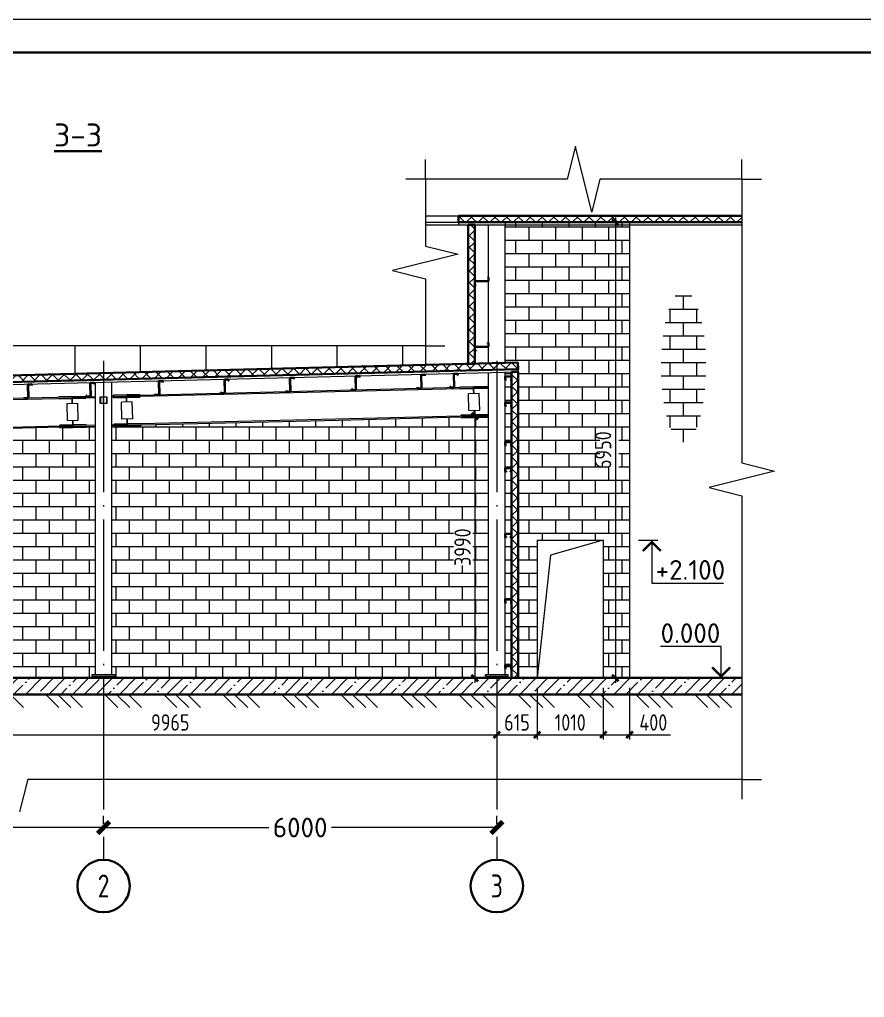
# Model space of a CAD drawing. Extents: x -965262 to 1142518, y -357520 to 71675.
# Drawn here: x 841165 to 854056, y -195600 to -180688 of the extents above; entities that cross this region are included whole.
import ezdxf

# ---------------------------------------------------------------- set-up
doc = ezdxf.new("R2010")
doc.units = 0
doc.header["$LTSCALE"] = 10
doc.linetypes.add('DOTE', pattern=[2.42, 2, -0.2, 0.02, -0.2])
doc.layers.get('0').update_dxf_attribs({"linetype": 'CONTINUOUS', "lineweight": 30})
doc.layers.get('Defpoints').update_dxf_attribs({"linetype": 'CONTINUOUS'})
doc.layers.add('DOTE', color=7, linetype='DOTE', lineweight=9)
doc.styles.add('GOST 2.304', font='isocpeur.ttf', dxfattribs={"width": 0.75, "height": 250})
doc.styles.get("Standard").update_dxf_attribs({"font": 'isocpeur.ttf', "height": 300})
doc.styles.add('ГОСТ 2м', font='isocpeur.ttf', dxfattribs={"width": 0.8, "height": 250})
doc.dimstyles.get("Standard").update_dxf_attribs({"dimscale": 100, "dimtxt": 300, "dimasz": 1.8, "dimexe": 1.8, "dimexo": 0.625, "dimgap": 0.9, "dimtad": 0, "dimdec": 0, "dimzin": 0, "dimdsep": 46, "dimtxsty": 'Standard', "dimblk": 'ARCHTICK', "dimcen": 0.9, "dimclrd": 256, "dimclre": 256, "dimclrt": 256, "dimadec": 0, "dimazin": 0, "dimtfac": 1, "dimtdec": 0, "dimtofl": 0, "dimtmove": 0, "dimatfit": 3, "dimfxl": 1, "dimtolj": 1, "dimtzin": 0, "dimlwd": 15, "dimlwe": 15, "dimarcsym": 0})
doc.dimstyles.new('ГОСТ 2м', dxfattribs={"dimtxt": 250, "dimasz": 100, "dimexe": 75, "dimexo": 150, "dimgap": 62.5, "dimtad": 1, "dimdec": 0, "dimtxsty": 'ГОСТ 2м', "dimblk": 'ARCHTICK', "dimcen": 150, "dimdle": 75, "dimclrd": 256, "dimclre": 256, "dimclrt": 256, "dimadec": 0, "dimazin": 0, "dimtfac": 1, "dimtdec": 0, "dimtmove": 0, "dimatfit": 3, "dimldrblk": 'OBLIQUE', "dimfxl": 1, "dimlwd": 15, "dimlwe": 15, "dimarcsym": 0})
pattern_1 = [(45, (832506.97, -197592.33), (-89.8026, 89.8026), []), (135, (832506.97, -197592.33), (-89.8026, -89.8026), [])]

# ---------------------------------------------------------------- blocks, each defined once
blk = doc.blocks.new('_ArchTick')
at = {"color": 0, "linetype": 'ByBlock', "lineweight": 0, "const_width": 0.4}
blk.add_lwpolyline([(-0.5, -0.5), (0.5, 0.5)], dxfattribs=at)
blk = doc.blocks.new('*D588')
at = {"lineweight": 15, "transparency": 16777216}
for p, q in [((836447, -192946), (836447, -192829)), ((842447, -192946), (842447, -192829)), ((836447, -193009), (838967, -193009)), ((842447, -193009), (839927, -193009))]:
    blk.add_line(p, q, dxfattribs=at)
at = {"layer": 'Defpoints', "color": 0, "lineweight": 15, "transparency": 16777216}
for p in [(836447, -193009), (836447, -193009), (842447, -193009)]:
    blk.add_point(p, dxfattribs=at)
at = {"lineweight": 15, "transparency": 16777216, "xscale": 180, "yscale": 180, "zscale": 180, "rotation": 180}
blk.add_blockref('_ArchTick', (836447, -193009), dxfattribs=at)
at = {"lineweight": 15, "transparency": 16777216, "xscale": 180, "yscale": 180, "zscale": 180}
blk.add_blockref('_ArchTick', (842447, -193009), dxfattribs=at)
at = {"lineweight": 15, "transparency": 16777216, "insert": (839447, -193009), "char_height": 300, "attachment_point": 5}
blk.add_mtext('\\A1;6000', dxfattribs=at)
blk = doc.blocks.new('*D589')
at = {"lineweight": 15, "transparency": 16777216}
for p, q in [((842447, -192946), (842447, -192829)), ((848447, -192946), (848447, -192829)), ((842447, -193009), (844967, -193009)), ((848447, -193009), (845927, -193009))]:
    blk.add_line(p, q, dxfattribs=at)
at = {"layer": 'Defpoints', "color": 0, "lineweight": 15, "transparency": 16777216}
for p in [(842447, -193009), (842447, -193009), (848447, -193009)]:
    blk.add_point(p, dxfattribs=at)
at = {"lineweight": 15, "transparency": 16777216, "xscale": 180, "yscale": 180, "zscale": 180, "rotation": 180}
blk.add_blockref('_ArchTick', (842447, -193009), dxfattribs=at)
at = {"lineweight": 15, "transparency": 16777216, "xscale": 180, "yscale": 180, "zscale": 180}
blk.add_blockref('_ArchTick', (848447, -193009), dxfattribs=at)
at = {"lineweight": 15, "transparency": 16777216, "insert": (845447, -193009), "char_height": 300, "attachment_point": 5}
blk.add_mtext('\\A1;6000', dxfattribs=at)
blk = doc.blocks.new('103')
at = {"lineweight": 15}
for p, q in [((223937, 152191), (223937, 154303)), ((224187, 152197), (224187, 154303)), ((221912, 151783), (221908, 151968)), ((221908, 151968), (221914, 151968)), ((221914, 151968), (221918, 151783)), ((222912, 151808), (222908, 151993)), ((222908, 151993), (222914, 151993)), ((222914, 151993), (222918, 151808)), ((223412, 151820), (223407, 152005)), ((223407, 152005), (223413, 152005)), ((223413, 152005), (223418, 151820)), ((223937, 147448), (223937, 152051)), ((224187, 147448), (224187, 152057)), ((216914, 151660), (216909, 151845)), ((216909, 151845), (216915, 151845)), ((216915, 151845), (216920, 151660)), ((217864, 151683), (217859, 151868)), ((217859, 151868), (217865, 151868)), ((217865, 151868), (217870, 151683)), ((217937, 147448), (217937, 151900)), ((218187, 147448), (218187, 151906)), ((223707, 151827), (218417, 151697)), ((218417, 151683), (223707, 151813)), ((218913, 151709), (218909, 151894)), ((218909, 151894), (218915, 151894)), ((218915, 151894), (218919, 151709)), ((219913, 151734), (219909, 151919)), ((219909, 151919), (219915, 151919)), ((219915, 151919), (219919, 151734)), ((220908, 151943), (220914, 151944)), ((220913, 151759), (220908, 151943)), ((220914, 151944), (220919, 151759)), ((223507, 151835), (223912, 151845)), ((223507, 151823), (223507, 151835)), ((223707, 151827), (223712, 151828)), ((223707, 151813), (223707, 151827)), ((223707, 151813), (223712, 151814)), ((223712, 151828), (223937, 151833)), ((223712, 151814), (223712, 151828)), ((223712, 151814), (223937, 151819)), ((223912, 151845), (223912, 151833)), ((223913, 151805), (223912, 151819)), ((217582, 151676), (214097, 151590)), ((214097, 151576), (217582, 151662)), ((217382, 151683), (217787, 151693)), ((217382, 151671), (217382, 151683)), ((217582, 151676), (217587, 151677)), ((217582, 151662), (217582, 151676)), ((217582, 151662), (217587, 151663)), ((217587, 151677), (217937, 151685)), ((217587, 151663), (217587, 151677)), ((217587, 151663), (217937, 151671)), ((217787, 151693), (217787, 151681)), ((217788, 151653), (217787, 151667)), ((218012, 151579), (218012, 151679)), ((218012, 151679), (218112, 151679)), ((218109, 151676), (218015, 151676)), ((218015, 151676), (218015, 151582)), ((218059, 151582), (218059, 151676)), ((218065, 151582), (218065, 151676)), ((218109, 151582), (218109, 151676)), ((218112, 151679), (218112, 151579)), ((218187, 151691), (218412, 151697)), ((218187, 151677), (218412, 151683)), ((218617, 151714), (218212, 151704)), ((218212, 151692), (218212, 151704)), ((218212, 151678), (218213, 151664)), ((218213, 151664), (218618, 151674)), ((218412, 151697), (218417, 151697)), ((218412, 151683), (218412, 151697)), ((218412, 151683), (218417, 151683)), ((218414, 151602), (218413, 151669)), ((218417, 151683), (218417, 151697)), ((218419, 151602), (218418, 151669)), ((218617, 151702), (218617, 151714)), ((218618, 151674), (218617, 151688)), ((223508, 151795), (223508, 151809)), ((223913, 151805), (223508, 151795)), ((223629, 151731), (223794, 151735)), ((223636, 151471), (223629, 151731)), ((223709, 151732), (223708, 151799)), ((223714, 151733), (223713, 151800)), ((223801, 151475), (223794, 151735)), ((217383, 151643), (217383, 151657)), ((217788, 151653), (217383, 151643)), ((217505, 151579), (217669, 151584)), ((217511, 151320), (217505, 151579)), ((217584, 151581), (217583, 151648)), ((217589, 151582), (217588, 151649)), ((217676, 151324), (217669, 151584)), ((218112, 151579), (218012, 151579)), ((218015, 151582), (218109, 151582)), ((218499, 151604), (218334, 151600)), ((218341, 151340), (218334, 151600)), ((218506, 151344), (218499, 151604)), ((223718, 151392), (218428, 151261)), ((221648, 151327), (223718, 151378)), ((223922, 151411), (223518, 151401)), ((223518, 151387), (223518, 151401)), ((223518, 151373), (223519, 151361)), ((223519, 151361), (223923, 151371)), ((223636, 151471), (223801, 151475)), ((223718, 151406), (223716, 151473)), ((223718, 151378), (223718, 151392)), ((223718, 151392), (223723, 151392)), ((223718, 151378), (223723, 151378)), ((223723, 151406), (223721, 151473)), ((223937, 151397), (223723, 151392)), ((223723, 151392), (223723, 151378)), ((223723, 151378), (223937, 151383)), ((223923, 151397), (223922, 151411)), ((223923, 151371), (223923, 151383)), ((214097, 151154), (217593, 151241)), ((214097, 151140), (217593, 151227)), ((217797, 151260), (217393, 151250)), ((217393, 151236), (217393, 151250)), ((217393, 151222), (217394, 151210)), ((217394, 151210), (217798, 151220)), ((217511, 151320), (217676, 151324)), ((217593, 151255), (217591, 151322)), ((217593, 151227), (217593, 151241)), ((217593, 151241), (217598, 151241)), ((217593, 151227), (217598, 151227)), ((217598, 151255), (217596, 151322)), ((217937, 151249), (217598, 151241)), ((217598, 151241), (217598, 151227)), ((217598, 151227), (217937, 151235)), ((217798, 151246), (217797, 151260)), ((217798, 151220), (217798, 151232)), ((218187, 151255), (218423, 151261)), ((218187, 151241), (218423, 151247)), ((218222, 151270), (218627, 151280)), ((218223, 151256), (218222, 151270)), ((218223, 151230), (218223, 151242)), ((218628, 151240), (218223, 151230)), ((218506, 151344), (218341, 151340)), ((218422, 151275), (218421, 151342)), ((218423, 151261), (218428, 151261)), ((218423, 151261), (218423, 151247)), ((218423, 151247), (218428, 151247)), ((218427, 151275), (218426, 151342)), ((218428, 151247), (221648, 151327)), ((218428, 151247), (218428, 151261)), ((218627, 151280), (218628, 151266)), ((218628, 151240), (218628, 151252)), ((217887, 147423), (217887, 147448)), ((217887, 147448), (218237, 147448)), ((217887, 147423), (218237, 147423)), ((218237, 147423), (218237, 147448)), ((223887, 147423), (223887, 147448)), ((223887, 147448), (224237, 147448)), ((223887, 147423), (224237, 147423)), ((224237, 147423), (224237, 147448))]:
    blk.add_line(p, q, dxfattribs=at)
blk = doc.blocks.new('*D616')
at = {"lineweight": 15, "transparency": 16777216}
for p, q in [((850256, -183704), (850256, -190804)), ((850322, -183779), (850181, -183779)), ((850322, -190729), (850181, -190729))]:
    blk.add_line(p, q, dxfattribs=at)
at = {"layer": 'Defpoints', "color": 0, "lineweight": 15, "transparency": 16777216}
for p in [(850472, -183779, -1451), (850256, -190729), (850472, -190729)]:
    blk.add_point(p, dxfattribs=at)
at = {"lineweight": 15, "transparency": 16777216, "xscale": 100, "yscale": 100, "zscale": 100}
for p, rotation in [((850256, -183779), 90), ((850256, -190729), 270)]:
    blk.add_blockref('_ArchTick', p, dxfattribs=dict(at, rotation=rotation))
at = {"lineweight": 15, "transparency": 16777216, "insert": (850069, -187254), "char_height": 250, "attachment_point": 5, "rotation": 90, "style": 'ГОСТ 2м'}
blk.add_mtext('6950', dxfattribs=at)
blk = doc.blocks.new('_Oblique')
at = {"color": 0, "linetype": 'ByBlock', "lineweight": -2}
blk.add_line((-0.5, -0.5), (0.5, 0.5), dxfattribs=at)
blk = doc.blocks.new('*D590')
at = {"lineweight": 15, "transparency": 16777216}
for p, q in [((848111, -186663), (848111, -190804)), ((848172, -186738), (848036, -186738)), ((848172, -190729), (848036, -190729))]:
    blk.add_line(p, q, dxfattribs=at)
at = {"layer": 'Defpoints', "color": 0, "lineweight": 15, "transparency": 16777216}
for p in [(848322, -186738), (848111, -190729), (848322, -190729)]:
    blk.add_point(p, dxfattribs=at)
at = {"lineweight": 15, "transparency": 16777216, "xscale": 100, "yscale": 100, "zscale": 100}
for p, rotation in [((848111, -186738), 90), ((848111, -190729), 270)]:
    blk.add_blockref('_ArchTick', p, dxfattribs=dict(at, rotation=rotation))
at = {"lineweight": 15, "transparency": 16777216, "insert": (847924, -188734), "char_height": 250, "attachment_point": 5, "rotation": 90, "style": 'ГОСТ 2м'}
blk.add_mtext('3990', dxfattribs=at)
blk = doc.blocks.new('*D621')
at = {"lineweight": 15, "transparency": 16777216}
for p, q in [((838482, -190879), (838482, -191669)), ((848447, -191444), (848447, -191519)), ((838407, -191594), (848522, -191594))]:
    blk.add_line(p, q, dxfattribs=at)
at = {"layer": 'Defpoints', "color": 0, "lineweight": 15, "transparency": 16777216}
for p in [(838482, -190729), (848447, -191594), (848447, -191594)]:
    blk.add_point(p, dxfattribs=at)
at = {"lineweight": 15, "transparency": 16777216, "xscale": 100, "yscale": 100, "zscale": 100, "rotation": 180}
blk.add_blockref('_ArchTick', (838482, -191594), dxfattribs=at)
at = {"lineweight": 15, "transparency": 16777216, "xscale": 100, "yscale": 100, "zscale": 100}
blk.add_blockref('_ArchTick', (848447, -191594), dxfattribs=at)
at = {"lineweight": 15, "transparency": 16777216, "insert": (843465, -191407), "char_height": 250, "attachment_point": 5, "style": 'ГОСТ 2м'}
blk.add_mtext('9965', dxfattribs=at)
blk = doc.blocks.new('*D622')
at = {"lineweight": 15, "transparency": 16777216}
for p, q in [((849062, -190879), (849062, -191669)), ((848447, -191444), (848447, -191519)), ((848372, -191594), (849137, -191594))]:
    blk.add_line(p, q, dxfattribs=at)
at = {"layer": 'Defpoints', "color": 0, "lineweight": 15, "transparency": 16777216}
for p in [(849062, -190729, -1451), (848447, -191594), (849062, -191594)]:
    blk.add_point(p, dxfattribs=at)
at = {"lineweight": 15, "transparency": 16777216, "xscale": 100, "yscale": 100, "zscale": 100, "rotation": 180}
blk.add_blockref('_ArchTick', (848447, -191594), dxfattribs=at)
at = {"lineweight": 15, "transparency": 16777216, "xscale": 100, "yscale": 100, "zscale": 100}
blk.add_blockref('_ArchTick', (849062, -191594), dxfattribs=at)
at = {"lineweight": 15, "transparency": 16777216, "insert": (848755, -191407), "char_height": 250, "attachment_point": 5, "style": 'ГОСТ 2м'}
blk.add_mtext('615', dxfattribs=at)
blk = doc.blocks.new('*D623')
at = {"lineweight": 15, "transparency": 16777216}
for p, q in [((849062, -190879), (849062, -191669)), ((850072, -190879), (850072, -191669)), ((848987, -191594), (850147, -191594))]:
    blk.add_line(p, q, dxfattribs=at)
at = {"layer": 'Defpoints', "color": 0, "lineweight": 15, "transparency": 16777216}
for p in [(849062, -190729), (850072, -190729, -1451), (850072, -191594)]:
    blk.add_point(p, dxfattribs=at)
at = {"lineweight": 15, "transparency": 16777216, "xscale": 100, "yscale": 100, "zscale": 100, "rotation": 180}
blk.add_blockref('_ArchTick', (849062, -191594), dxfattribs=at)
at = {"lineweight": 15, "transparency": 16777216, "xscale": 100, "yscale": 100, "zscale": 100}
blk.add_blockref('_ArchTick', (850072, -191594), dxfattribs=at)
at = {"lineweight": 15, "transparency": 16777216, "insert": (849567, -191407), "char_height": 250, "attachment_point": 5, "style": 'ГОСТ 2м'}
blk.add_mtext('1010', dxfattribs=at)
blk = doc.blocks.new('*D624')
at = {"lineweight": 15, "transparency": 16777216}
for p, q in [((850072, -190879), (850072, -191669)), ((850472, -190879), (850472, -191669)), ((849997, -191594), (850472, -191594)), ((850472, -191594), (851097, -191594))]:
    blk.add_line(p, q, dxfattribs=at)
at = {"layer": 'Defpoints', "color": 0, "lineweight": 15, "transparency": 16777216}
for p in [(850072, -190729, -1451), (850472, -190729, -1451), (850472, -191594)]:
    blk.add_point(p, dxfattribs=at)
at = {"lineweight": 15, "transparency": 16777216, "xscale": 100, "yscale": 100, "zscale": 100, "rotation": 180}
blk.add_blockref('_ArchTick', (850072, -191594), dxfattribs=at)
at = {"lineweight": 15, "transparency": 16777216, "xscale": 100, "yscale": 100, "zscale": 100}
blk.add_blockref('_ArchTick', (850472, -191594), dxfattribs=at)
at = {"lineweight": 15, "transparency": 16777216, "insert": (850835, -191407), "char_height": 250, "attachment_point": 5, "style": 'ГОСТ 2м'}
blk.add_mtext('400', dxfattribs=at)

msp = doc.modelspace()

# ---------------------------------------------------------------- hatches: boundary and pattern name
at = {"lineweight": 15}
h = msp.add_hatch(dxfattribs=at)
h.set_pattern_fill('ANSI37', color=30, scale=40, style=0)
h.set_pattern_definition([(45, (822555.4, -210820.27), (-89.80256, 89.80256), []), (135, (822555.4, -210820.27), (-89.80256, -89.80256), [])])
h.paths.add_polyline_path([(847862.1, -183778.9), (852185.6, -183778.9), (852185.6, -183678.9), (847862.1, -183678.9)])
h = msp.add_hatch(dxfattribs=at)
h.set_pattern_fill('AR-B816', color=4, style=0)
h.set_pattern_definition([(0, (2137836.54, -241151.28), (0, 203.2), []), (90, (2137836.54, -241151.28), (-203.2, 203.2), [203.2, -203.2])])
h.paths.add_polyline_path([(850472.1, -190728.9), (850472.1, -183778.9), (848572.1, -183778.9), (848572.1, -185924.5), (848768.6, -185919.6), (848772.1, -186059.5), (848772.1, -186062.1), (848772.1, -190728.9)])
h.paths.add_polyline_path([(842572.1, -190728.9), (842572.1, -186880.3), (848322.1, -186738.5), (848322.1, -190728.9)])
h.paths.add_polyline_path([(838482.1, -190728.9), (838482.1, -186981.2), (842322.1, -186886.5), (842322.1, -190728.9)])
h.paths.add_polyline_path([(848572.1, -190728.9), (848572.1, -190578.9), (848592.1, -190578.9), (848592.1, -190576.6), (848574.4, -190576.6), (848574.4, -190531.2), (848669.8, -190531.2), (848669.8, -190576.6), (848652.1, -190576.6), (848652.1, -190578.9), (848672.1, -190578.9), (848672.1, -190728.9)])
h.paths.add_polyline_path([(848572.1, -190528.9), (848572.1, -189578.9), (848592.1, -189578.9), (848592.1, -189576.6), (848574.4, -189576.6), (848574.4, -189531.2), (848669.8, -189531.2), (848669.8, -189576.6), (848652.1, -189576.6), (848652.1, -189578.9), (848672.1, -189578.9), (848672.1, -190528.9)])
h.paths.add_polyline_path([(848572.1, -189528.9), (848572.1, -188578.9), (848592.1, -188578.9), (848592.1, -188576.6), (848574.4, -188576.6), (848574.4, -188531.2), (848669.8, -188531.2), (848669.8, -188576.6), (848652.1, -188576.6), (848652.1, -188578.9), (848672.1, -188578.9), (848672.1, -189528.9)])
h.paths.add_polyline_path([(848572.1, -188528.9), (848572.1, -187578.9), (848592.1, -187578.9), (848592.1, -187576.6), (848574.4, -187576.6), (848574.4, -187531.2), (848669.8, -187531.2), (848669.8, -187576.6), (848652.1, -187576.6), (848652.1, -187578.9), (848672.1, -187578.9), (848672.1, -188528.9)])
h.paths.add_polyline_path([(848572.1, -187528.9), (848572.1, -187178.9), (848592.1, -187178.9), (848592.1, -187176.6), (848574.4, -187176.6), (848574.4, -187131.2), (848669.8, -187131.2), (848669.8, -187176.6), (848652.1, -187176.6), (848652.1, -187178.9), (848672.1, -187178.9), (848672.1, -187528.9)])
h.paths.add_polyline_path([(848572.1, -187128.9), (848572.1, -186578.9), (848592.1, -186578.9), (848592.1, -186576.6), (848574.4, -186576.6), (848574.4, -186531.2), (848669.8, -186531.2), (848669.8, -186576.6), (848652.1, -186576.6), (848652.1, -186578.9), (848672.1, -186578.9), (848672.1, -187128.9)])
h.paths.add_polyline_path([(848572.1, -186528.9), (848572.1, -186178.9), (848592.1, -186178.9), (848592.1, -186176.6), (848574.4, -186176.6), (848574.4, -186131.2), (848669.8, -186131.2), (848669.8, -186176.6), (848652.1, -186176.6), (848652.1, -186178.9), (848672.1, -186178.9), (848672.1, -186528.9)])
h.paths.add_polyline_path([(848572.1, -186128.9), (848572.1, -186064.6), (848672.1, -186062.1), (848672.1, -186128.9)])
h.paths.add_polyline_path([(849062.1, -190728.9), (850072.1, -190728.9), (850072.1, -188628.9), (849062.1, -188628.9)], flags=16)
h.paths.add_polyline_path([(838644.5, -189134.6), (838919.6, -189134.6), (838919.6, -188576.5), (838644.5, -188576.5)], flags=0)
h.paths.add_polyline_path([(847788.2, -189011.7), (848081.2, -189011.7), (848081.2, -188457.5), (847788.2, -188457.5)], flags=0)
h.paths.add_polyline_path([(850020.4, -187524), (850309.6, -187524), (850309.6, -186968.2), (850020.4, -186968.2)], flags=0)
h.paths.add_polyline_path([(839202.3, -189197.5), (839202.3, -188512.5), (838602.3, -188512.5), (838602.3, -189197.5)], flags=24)
h.paths.add_polyline_path([(848211.3, -189076.2), (848211.3, -188391.2), (847611.3, -188391.2), (847611.3, -189076.2)], flags=24)
h.paths.add_polyline_path([(850356, -187596.4), (850356, -186911.4), (849756, -186911.4), (849756, -187596.4)], flags=24)
h = msp.add_hatch(dxfattribs=at)
h.set_pattern_fill('ANSI37', color=30, scale=40, style=0)
h.set_pattern_definition([(45, (844527.21, -186048.6), (-89.8026, 89.8026), []), (135, (844527.21, -186048.6), (-89.8026, -89.8026), [])])
h.paths.add_polyline_path([(848112.1, -183818.9), (848012.1, -183818.9), (848012.1, -185936.1), (848112.1, -185936.1)])
h = msp.add_hatch(dxfattribs=at)
h.set_pattern_fill('AR-B816', color=4)
h.set_pattern_definition([(0, (2162952.79, -239360.32), (0, 203.2), []), (90, (2162952.79, -239360.32), (-203.2, 203.2), [203.2, -203.2])])
edge = h.paths.add_edge_path()
edge.add_ellipse((851295.8, -185974.4), major_axis=(0, -1156.9), ratio=0.2952217, start_angle=0, end_angle=360)
h.paths.add_polyline_path([(845103.7, -186317), (845103.7, -185592), (844503.7, -185592), (844503.7, -186317)], flags=9)
h = msp.add_hatch(dxfattribs=at)
h.set_pattern_fill('ANSI37', color=30, scale=40, style=0)
h.set_pattern_definition(pattern_1)
h.paths.add_polyline_path([(848772.1, -190728.9), (848672.1, -190728.9), (848672.1, -185663.9), (848772.1, -185663.9)])
h.paths.add_polyline_path([(848672.1, -185663.9), (848772.1, -185663.9), (848772.1, -186059.5), (848672.1, -186062.1)], flags=17)
h.paths.add_polyline_path([(848672.1, -186062.1), (848772.1, -186062.1), (848772.1, -186059.5)])
h = msp.add_hatch(dxfattribs=at)
h.set_pattern_fill('ANSI37', color=30, scale=40, style=0)
h.set_pattern_definition(pattern_1)
h.paths.add_polyline_path([(839665.8, -186248.6), (839665.8, -186148.6), (836768.6, -186221.5), (836771.1, -186321.5)], flags=17)
h.paths.add_polyline_path([(839665.8, -186248.6), (839665.8, -186148.6), (829887.1, -186394.6), (829889.6, -186494.6)])
h.paths.add_polyline_path([(836768.6, -186221.5), (848768.6, -185919.6), (848771.1, -186019.6), (836771.1, -186321.5)])
h = msp.add_hatch(dxfattribs=at)
h.set_pattern_fill('ANSI35', color=256, scale=40, style=0)
h.set_pattern_definition([(45, (817774.9, -182488.04), (-179.6051, 179.6051), []), (45, (817954.5, -182488.04), (-179.6051, 179.6051), [317.5, -63.5, 0, -63.5])])
h.paths.add_polyline_path([(853223.8, -190728.9), (852185.6, -190728.9), (852185.6, -190978.9), (853223.8, -190978.9)], flags=17)
h.paths.add_polyline_path([(830437.1, -190728.9), (830137.1, -190728.9), (830137.1, -190828.9), (830137.1, -190878.9), (830437.1, -190878.9)])
h.paths.add_polyline_path([(836447.1, -190728.9), (836122.1, -190728.9), (836122.1, -190878.9), (836447.1, -190878.9)])
h.paths.add_polyline_path([(836572.1, -190728.9), (836447.1, -190728.9), (836447.1, -190878.9), (836572.1, -190878.9)])
h.paths.add_polyline_path([(833447.1, -191328.9), (830447.1, -191328.9), (830447.1, -191578.9), (833447.1, -191578.9)])
h.paths.add_polyline_path([(836427.1, -191478.9), (836427.1, -191328.9), (833447.1, -191328.9), (833447.1, -191578.9), (836427.1, -191578.9)])
h.paths.add_polyline_path([(842447.1, -190728.9), (836772.1, -190728.9), (836772.1, -190878.9), (836727.1, -190878.9), (836727.1, -190978.9), (842447.1, -190978.9)])
h.paths.add_polyline_path([(848447.1, -190728.9), (842447.1, -190728.9), (842447.1, -190978.9), (848447.1, -190978.9)])
h.paths.add_polyline_path([(853223.8, -190728.9), (848447.1, -190728.9), (848447.1, -190978.9), (853223.8, -190978.9)])
h = msp.add_hatch(dxfattribs=at)
h.set_pattern_fill('MCSHATCHBG', color=256, scale=40, angle=90, style=0, pattern_type=2)
h.set_pattern_definition([(135, (817774.9, -182488.04), (-450, -450), []), (135, (817774.9, -182308.04), (-450, -450), []), (135, (817774.9, -183028.04), (-450, -450), [])])
h.paths.add_polyline_path([(852185.6, -190978.9), (852185.6, -191178.9)], flags=17)
h.paths.add_polyline_path([(828942.7, -191728.9), (828942.7, -191528.9), (830137.1, -191528.9), (830137.1, -192278.7), (829937.1, -192278.7), (829937.1, -191728.9)])
h.paths.add_polyline_path([(836727.1, -190978.9), (852185.6, -190978.9), (852185.6, -191178.9), (836927.1, -191178.9), (836919.2, -192278.7), (836227.1, -192278.7), (836227.1, -191778.9), (830637.1, -191778.9), (830637.1, -192278.7), (830437.1, -192278.7), (830437.1, -191578.9), (836427.1, -191578.9), (836427.1, -192078.9), (836727.1, -192078.9), (836727.1, -191178.9)])

# ---------------------------------------------------------------- linework, layer by layer
at = {"color": 30, "lineweight": 15}
for p, q in [((847357.6, -183678.9, 8350.5), (847862.1, -183678.9, 8350.5)), ((847357.5, -183778.9, 8350.5), (847862.1, -183778.9, 8350.5)), ((847357.5, -183818.9, 8350.5), (847862.1, -183818.9, 8350.5)), ((847862.1, -183778.9, 8350.5), (847862.1, -183818.9, 8350.5)), ((847862.1, -183818.9, 8350.5), (852185.6, -183818.9, 8350.5)), ((842012.1, -186089.6, 8350.5), (842012.1, -185663.9, 8350.5)), ((843012.1, -186064.4, 8350.5), (843012.1, -185663.9, 8350.5)), ((844012.1, -186039.3, 8350.5), (844012.1, -185663.9, 8350.5)), ((845012.1, -186014.1, 8350.5), (845012.1, -185663.9, 8350.5)), ((846012.1, -185988.9, 8350.5), (846012.1, -185663.9, 8350.5)), ((847012.1, -185963.8, 8350.5), (847012.1, -185663.9, 8350.5)), ((829890.6, -186534.6, 6899.2), (848772.1, -186059.5, 6899.2)), ((848771.1, -186019.6, 6899.2), (848772.1, -186059.5, 6899.2))]:
    msp.add_line(p, q, dxfattribs=at)
at = {"color": 30}
for p, q in [((847862.1, -183678.9, 8350.5), (847862.1, -183778.9, 8350.5)), ((847862.1, -183678.9, 8350.5), (852185.6, -183678.9, 8350.5)), ((847862.1, -183778.9, 8350.5), (852185.6, -183778.9, 8350.5)), ((848012.1, -183818.9, 8350.5), (848012.1, -185936.1, 8350.5)), ((848012.1, -183818.9, 8350.5), (848112.1, -183818.9, 8350.5)), ((848112.1, -183818.9, 8350.5), (848112.1, -185936.1, 8350.5)), ((829887.1, -186394.6, 6899.2), (848768.6, -185919.6, 6899.2)), ((848112.1, -185936.1, 8350.5), (848012.1, -185936.1, 8350.5)), ((848771.1, -186019.6, 6899.2), (848768.6, -185919.6, 6899.2)), ((829889.6, -186494.6, 6899.2), (848771.1, -186019.6, 6899.2)), ((848672.1, -186062.1, 467), (848672.1, -190728.9, 8350.5)), ((848672.1, -186062.1, 467), (848772.1, -186062.1, 467)), ((848772.1, -186062.1, 467), (848772.1, -190728.9, 8350.5)), ((848672.1, -190728.9, 8350.5), (848772.1, -190728.9, 8350.5))]:
    msp.add_line(p, q, dxfattribs=at)
at = {"lineweight": 15}
for p, q in [((850472.1, -183778.9, 6899.2), (848572.1, -183778.9, 6899.2)), ((848572.1, -183778.9, 6899.2), (848572.1, -183818.9, 8350.5)), ((848137.1, -185679.7, 8350.5), (848137.1, -185685.7, 8350.5)), ((848137.1, -185685.7, 8350.5), (848322.1, -185685.7, 8350.5))]:
    msp.add_line(p, q, dxfattribs=at)
at = {"color": 4, "lineweight": 15, "ltscale": 100, "extrusion": (0, -1, 0)}
msp.add_line((850472.1, -183778.9, 6899.2), (850472.1, -190728.9, 6899.2), dxfattribs=at)
for p, q in [((848112.1, -184738.1, 8350.5), (848112.1, -184678.1, 8350.5)), ((848112.1, -184678.1, 8350.5), (848320.5, -184678.1, 8350.5)), ((848112.1, -184738.1, 8350.5), (848131.1, -184738.1, 8350.5)), ((848322.1, -184679.7, 8350.5), (848113.7, -184679.7, 8350.5)), ((848113.7, -184679.7, 8350.5), (848113.7, -184736.5, 8350.5)), ((848113.7, -184736.5, 8350.5), (848131.1, -184736.5, 8350.5)), ((848131.1, -184736.5, 8350.5), (848131.1, -184738.1, 8350.5)), ((848303.1, -184621.3, 8350.5), (848303.1, -184619.7, 8350.5)), ((848303.1, -184619.7, 8350.5), (848322.1, -184619.7, 8350.5)), ((848320.5, -184621.3, 8350.5), (848303.1, -184621.3, 8350.5)), ((848320.5, -184678.1, 8350.5), (848320.5, -184621.3, 8350.5)), ((848322.1, -184619.7, 8350.5), (848322.1, -184679.7, 8350.5)), ((848303.1, -185621.3, 8350.5), (848303.1, -185619.7, 8350.5)), ((848303.1, -185619.7, 8350.5), (848322.1, -185619.7, 8350.5)), ((848320.5, -185621.3, 8350.5), (848303.1, -185621.3, 8350.5)), ((848320.5, -185678.1, 8350.5), (848320.5, -185621.3, 8350.5)), ((848322.1, -185619.7, 8350.5), (848322.1, -185679.7, 8350.5)), ((848112.1, -185738.1, 8350.5), (848112.1, -185678.1, 8350.5)), ((848112.1, -185678.1, 8350.5), (848320.5, -185678.1, 8350.5)), ((848112.1, -185738.1, 8350.5), (848131.1, -185738.1, 8350.5)), ((848322.1, -185679.7, 8350.5), (848113.7, -185679.7, 8350.5)), ((848113.7, -185679.7, 8350.5), (848113.7, -185736.5, 8350.5)), ((848113.7, -185736.5, 8350.5), (848131.1, -185736.5, 8350.5)), ((848131.1, -185736.5, 8350.5), (848131.1, -185738.1, 8350.5)), ((847290.5, -186103.9, 8350.5), (847350.5, -186102.4, 8350.5)), ((847295.6, -186312.2, 8350.5), (847290.5, -186103.9, 8350.5)), ((847348.9, -186104, 8350.5), (847292.2, -186105.4, 8350.5)), ((847292.2, -186105.4, 8350.5), (847297.3, -186313.8, 8350.5)), ((847349.4, -186121.4, 8350.5), (847348.9, -186104, 8350.5)), ((847350.5, -186102.4, 8350.5), (847351, -186121.4, 8350.5)), ((847790.4, -186091.5, 8350.5), (847850.4, -186090.1, 8350.5)), ((847795.5, -186299.9, 8350.5), (847790.4, -186091.5, 8350.5)), ((847848.8, -186091.7, 8350.5), (847792, -186093.1, 8350.5)), ((847792, -186093.1, 8350.5), (847797.1, -186301.4, 8350.5)), ((847849.2, -186109.1, 8350.5), (847848.8, -186091.7, 8350.5)), ((847850.4, -186090.1, 8350.5), (847850.8, -186109.1, 8350.5)), ((841292.3, -186251.8, 8350.5), (841352.3, -186250.3, 8350.5)), ((841297.4, -186460.1, 8350.5), (841292.3, -186251.8, 8350.5)), ((841350.8, -186252, 8350.5), (841294, -186253.4, 8350.5)), ((841294, -186253.4, 8350.5), (841299.1, -186461.7, 8350.5)), ((841351.2, -186269.4, 8350.5), (841350.8, -186252, 8350.5)), ((841352.3, -186250.3, 8350.5), (841352.8, -186269.3, 8350.5)), ((842242.1, -186228.4, 8350.5), (842302, -186226.9, 8350.5)), ((842247.2, -186436.7, 8350.5), (842242.1, -186228.4, 8350.5)), ((842300.5, -186228.5, 8350.5), (842243.7, -186229.9, 8350.5)), ((842243.7, -186229.9, 8350.5), (842248.8, -186438.3, 8350.5)), ((842300.9, -186245.9, 8350.5), (842300.5, -186228.5, 8350.5)), ((842302.5, -186245.9, 8350.5), (842300.9, -186245.9, 8350.5)), ((842302, -186226.9, 8350.5), (842302.5, -186245.9, 8350.5)), ((843291.7, -186202.5, 8350.5), (843351.7, -186201, 8350.5)), ((843296.8, -186410.8, 8350.5), (843291.7, -186202.5, 8350.5)), ((843350.2, -186202.7, 8350.5), (843293.4, -186204, 8350.5)), ((843293.4, -186204, 8350.5), (843298.5, -186412.4, 8350.5)), ((843350.6, -186220.1, 8350.5), (843350.2, -186202.7, 8350.5)), ((843352.2, -186220, 8350.5), (843350.6, -186220.1, 8350.5)), ((843351.7, -186201, 8350.5), (843352.2, -186220, 8350.5)), ((844291.4, -186177.8, 8350.5), (844351.4, -186176.4, 8350.5)), ((844296.5, -186386.2, 8350.5), (844291.4, -186177.8, 8350.5)), ((844349.9, -186178, 8350.5), (844293.1, -186179.4, 8350.5)), ((844293.1, -186179.4, 8350.5), (844298.2, -186387.7, 8350.5)), ((844350.3, -186195.4, 8350.5), (844349.9, -186178, 8350.5)), ((844351.9, -186195.4, 8350.5), (844350.3, -186195.4, 8350.5)), ((844351.4, -186176.4, 8350.5), (844351.9, -186195.4, 8350.5)), ((845291.1, -186153.2, 8350.5), (845351.1, -186151.7, 8350.5)), ((845296.2, -186361.5, 8350.5), (845291.1, -186153.2, 8350.5)), ((845349.6, -186153.3, 8350.5), (845292.8, -186154.7, 8350.5)), ((845292.8, -186154.7, 8350.5), (845297.9, -186363.1, 8350.5)), ((845350, -186170.7, 8350.5), (845349.6, -186153.3, 8350.5)), ((845351.6, -186170.7, 8350.5), (845350, -186170.7, 8350.5)), ((845351.1, -186151.7, 8350.5), (845351.6, -186170.7, 8350.5)), ((846290.8, -186128.5, 8350.5), (846350.8, -186127.1, 8350.5)), ((846295.9, -186336.9, 8350.5), (846290.8, -186128.5, 8350.5)), ((846349.3, -186128.7, 8350.5), (846292.5, -186130.1, 8350.5)), ((846292.5, -186130.1, 8350.5), (846297.6, -186338.4, 8350.5)), ((846349.7, -186146.1, 8350.5), (846349.3, -186128.7, 8350.5)), ((846351.3, -186146, 8350.5), (846349.7, -186146.1, 8350.5)), ((846350.8, -186127.1, 8350.5), (846351.3, -186146, 8350.5)), ((847351, -186121.4, 8350.5), (847349.4, -186121.4, 8350.5)), ((847850.8, -186109.1, 8350.5), (847849.2, -186109.1, 8350.5)), ((848572.1, -186178.9, 8097.1), (848572.1, -186128.9, 8097.1)), ((848572.1, -186128.9, 8097.1), (848672.1, -186128.9, 8097.1)), ((848592.1, -186178.9, 8097.1), (848572.1, -186178.9, 8097.1)), ((848669.8, -186131.2, 8097.1), (848574.4, -186131.2, 8097.1)), ((848574.4, -186131.2, 8097.1), (848574.4, -186176.6, 8097.1)), ((848574.4, -186176.6, 8097.1), (848592.1, -186176.6, 8097.1)), ((848592.1, -186176.6, 8097.1), (848592.1, -186178.9, 8097.1)), ((848652.1, -186178.9, 8097.1), (848652.1, -186176.6, 8097.1)), ((848652.1, -186176.6, 8097.1), (848669.8, -186176.6, 8097.1)), ((848672.1, -186178.9, 8097.1), (848652.1, -186178.9, 8097.1)), ((848669.8, -186176.6, 8097.1), (848669.8, -186131.2, 8097.1)), ((848672.1, -186128.9, 8097.1), (848672.1, -186178.9, 8097.1)), ((841352.8, -186269.3, 8350.5), (841351.2, -186269.4, 8350.5)), ((843238, -186394.9, 8350.5), (843239.6, -186394.8, 8350.5)), ((843238.5, -186413.9, 8350.5), (843238, -186394.9, 8350.5)), ((843239.6, -186394.8, 8350.5), (843240, -186412.2, 8350.5)), ((844238.2, -186389.2, 8350.5), (844237.7, -186370.2, 8350.5)), ((844237.7, -186370.2, 8350.5), (844239.3, -186370.2, 8350.5)), ((844239.3, -186370.2, 8350.5), (844239.7, -186387.6, 8350.5)), ((844239.7, -186387.6, 8350.5), (844296.5, -186386.2, 8350.5)), ((845237.9, -186364.5, 8350.5), (845237.4, -186345.5, 8350.5)), ((845237.4, -186345.5, 8350.5), (845239, -186345.5, 8350.5)), ((845239, -186345.5, 8350.5), (845239.4, -186362.9, 8350.5)), ((845239.4, -186362.9, 8350.5), (845296.2, -186361.5, 8350.5)), ((846237.1, -186320.9, 8350.5), (846238.7, -186320.8, 8350.5)), ((846237.6, -186339.9, 8350.5), (846237.1, -186320.9, 8350.5)), ((846238.7, -186320.8, 8350.5), (846239.1, -186338.2, 8350.5)), ((846239.1, -186338.2, 8350.5), (846295.9, -186336.9, 8350.5)), ((847237.3, -186315.2, 8350.5), (847236.8, -186296.2, 8350.5)), ((847236.8, -186296.2, 8350.5), (847238.4, -186296.2, 8350.5)), ((847238.4, -186296.2, 8350.5), (847238.8, -186313.6, 8350.5)), ((847238.8, -186313.6, 8350.5), (847295.6, -186312.2, 8350.5)), ((847737.1, -186302.9, 8350.5), (847736.7, -186283.9, 8350.5)), ((847736.7, -186283.9, 8350.5), (847738.3, -186283.9, 8350.5)), ((847738.3, -186283.9, 8350.5), (847738.7, -186301.3, 8350.5)), ((847738.7, -186301.3, 8350.5), (847795.5, -186299.9, 8350.5)), ((841238.6, -186444.2, 8350.5), (841240.2, -186444.1, 8350.5)), ((841239.1, -186463.2, 8350.5), (841238.6, -186444.2, 8350.5)), ((841240.2, -186444.1, 8350.5), (841240.7, -186461.5, 8350.5)), ((841240.7, -186461.5, 8350.5), (841297.4, -186460.1, 8350.5)), ((842188.8, -186439.7, 8350.5), (842188.3, -186420.7, 8350.5)), ((842188.3, -186420.7, 8350.5), (842189.9, -186420.7, 8350.5)), ((842189.9, -186420.7, 8350.5), (842190.4, -186438.1, 8350.5)), ((842190.4, -186438.1, 8350.5), (842247.2, -186436.7, 8350.5)), ((843240, -186412.2, 8350.5), (843296.8, -186410.8, 8350.5)), ((848572.1, -186578.9, 8097.1), (848572.1, -186528.9, 8097.1)), ((848572.1, -186528.9, 8097.1), (848672.1, -186528.9, 8097.1)), ((848669.8, -186531.2, 8097.1), (848574.4, -186531.2, 8097.1)), ((848574.4, -186531.2, 8097.1), (848574.4, -186576.6, 8097.1)), ((848669.8, -186576.6, 8097.1), (848669.8, -186531.2, 8097.1)), ((848672.1, -186528.9, 8097.1), (848672.1, -186578.9, 8097.1)), ((848572.1, -186578.9, 8097.1), (848592.1, -186578.9, 8097.1)), ((848574.4, -186576.6, 8097.1), (848592.1, -186576.6, 8097.1)), ((848592.1, -186576.6, 8097.1), (848592.1, -186578.9, 8097.1)), ((848652.1, -186578.9, 8097.1), (848652.1, -186576.6, 8097.1)), ((848652.1, -186576.6, 8097.1), (848669.8, -186576.6, 8097.1)), ((848672.1, -186578.9, 8097.1), (848652.1, -186578.9, 8097.1)), ((848572.1, -187178.9, 8097.1), (848572.1, -187128.9, 8097.1)), ((848572.1, -187128.9, 8097.1), (848672.1, -187128.9, 8097.1)), ((848669.8, -187131.2, 8097.1), (848574.4, -187131.2, 8097.1)), ((848574.4, -187131.2, 8097.1), (848574.4, -187176.6, 8097.1)), ((848669.8, -187176.6, 8097.1), (848669.8, -187131.2, 8097.1)), ((848672.1, -187128.9, 8097.1), (848672.1, -187178.9, 8097.1)), ((848592.1, -187178.9, 8097.1), (848572.1, -187178.9, 8097.1)), ((848574.4, -187176.6, 8097.1), (848592.1, -187176.6, 8097.1)), ((848592.1, -187176.6, 8097.1), (848592.1, -187178.9, 8097.1)), ((848652.1, -187178.9, 8097.1), (848652.1, -187176.6, 8097.1)), ((848652.1, -187176.6, 8097.1), (848669.8, -187176.6, 8097.1)), ((848672.1, -187178.9, 8097.1), (848652.1, -187178.9, 8097.1)), ((848572.1, -187578.9, 8097.1), (848572.1, -187528.9, 8097.1)), ((848572.1, -187528.9, 8097.1), (848672.1, -187528.9, 8097.1)), ((848572.1, -187578.9, 8097.1), (848592.1, -187578.9, 8097.1)), ((848669.8, -187531.2, 8097.1), (848574.4, -187531.2, 8097.1)), ((848574.4, -187531.2, 8097.1), (848574.4, -187576.6, 8097.1)), ((848574.4, -187576.6, 8097.1), (848592.1, -187576.6, 8097.1)), ((848592.1, -187576.6, 8097.1), (848592.1, -187578.9, 8097.1)), ((848652.1, -187578.9, 8097.1), (848652.1, -187576.6, 8097.1)), ((848652.1, -187576.6, 8097.1), (848669.8, -187576.6, 8097.1)), ((848672.1, -187578.9, 8097.1), (848652.1, -187578.9, 8097.1)), ((848669.8, -187576.6, 8097.1), (848669.8, -187531.2, 8097.1)), ((848672.1, -187528.9, 8097.1), (848672.1, -187578.9, 8097.1)), ((848572.1, -188578.9, 8097.1), (848572.1, -188528.9, 8097.1)), ((848572.1, -188528.9, 8097.1), (848672.1, -188528.9, 8097.1)), ((848572.1, -188578.9, 8097.1), (848592.1, -188578.9, 8097.1)), ((848669.8, -188531.2, 8097.1), (848574.4, -188531.2, 8097.1)), ((848574.4, -188531.2, 8097.1), (848574.4, -188576.6, 8097.1)), ((848574.4, -188576.6, 8097.1), (848592.1, -188576.6, 8097.1)), ((848592.1, -188576.6, 8097.1), (848592.1, -188578.9, 8097.1)), ((848652.1, -188578.9, 8097.1), (848652.1, -188576.6, 8097.1)), ((848652.1, -188576.6, 8097.1), (848669.8, -188576.6, 8097.1)), ((848672.1, -188578.9, 8097.1), (848652.1, -188578.9, 8097.1)), ((848669.8, -188576.6, 8097.1), (848669.8, -188531.2, 8097.1)), ((848672.1, -188528.9, 8097.1), (848672.1, -188578.9, 8097.1)), ((848572.1, -189578.9, 8097.1), (848572.1, -189528.9, 8097.1)), ((848572.1, -189528.9, 8097.1), (848672.1, -189528.9, 8097.1)), ((848669.8, -189531.2, 8097.1), (848574.4, -189531.2, 8097.1)), ((848574.4, -189531.2, 8097.1), (848574.4, -189576.6, 8097.1)), ((848669.8, -189576.6, 8097.1), (848669.8, -189531.2, 8097.1)), ((848672.1, -189528.9, 8097.1), (848672.1, -189578.9, 8097.1)), ((848572.1, -189578.9, 8097.1), (848592.1, -189578.9, 8097.1)), ((848574.4, -189576.6, 8097.1), (848592.1, -189576.6, 8097.1)), ((848592.1, -189576.6, 8097.1), (848592.1, -189578.9, 8097.1)), ((848652.1, -189578.9, 8097.1), (848652.1, -189576.6, 8097.1)), ((848652.1, -189576.6, 8097.1), (848669.8, -189576.6, 8097.1)), ((848672.1, -189578.9, 8097.1), (848652.1, -189578.9, 8097.1)), ((848572.1, -190578.9, 8097.1), (848572.1, -190528.9, 8097.1)), ((848572.1, -190528.9, 8097.1), (848672.1, -190528.9, 8097.1)), ((848572.1, -190578.9, 8097.1), (848592.1, -190578.9, 8097.1)), ((848669.8, -190531.2, 8097.1), (848574.4, -190531.2, 8097.1)), ((848574.4, -190531.2, 8097.1), (848574.4, -190576.6, 8097.1)), ((848574.4, -190576.6, 8097.1), (848592.1, -190576.6, 8097.1)), ((848592.1, -190576.6, 8097.1), (848592.1, -190578.9, 8097.1)), ((848652.1, -190578.9, 8097.1), (848652.1, -190576.6, 8097.1)), ((848652.1, -190576.6, 8097.1), (848669.8, -190576.6, 8097.1)), ((848672.1, -190578.9, 8097.1), (848652.1, -190578.9, 8097.1)), ((848669.8, -190576.6, 8097.1), (848669.8, -190531.2, 8097.1)), ((848672.1, -190528.9, 8097.1), (848672.1, -190578.9, 8097.1)), ((836772.1, -190728.9, 8350.5), (852185.6, -190728.9, 8350.5)), ((836727.1, -190978.9, 8350.5), (852185.6, -190978.9, 8350.5))]:
    msp.add_line(p, q)
at = {"color": 4, "lineweight": 15}
for p, q in [((849062.1, -188628.9, 6899.2), (849062.1, -190728.9, 6899.2)), ((849062.1, -188628.9, 8350.5), (850072.1, -188628.9, 8350.5)), ((850072.1, -188628.9, 8350.5), (849265.2, -188857, 6899.2)), ((850072.1, -188628.9, 6899.2), (850072.1, -190728.9, 6899.2)), ((849265.2, -188857, 6899.2), (849062.1, -190728.9, 8350.5))]:
    msp.add_line(p, q, dxfattribs=at)
at = {"lineweight": 15, "ltscale": 100}
for p, q in [((850610.4, -188628.9, 8350.5), (850901.7, -188628.9, 8350.5)), ((850811.7, -188628.9, 8350.5), (850811.7, -189284.3, 8350.5)), ((850811.7, -189284.3, 8350.5), (851906.1, -189284.3, 8350.5)), ((851871, -190248.9, 8350.5), (850942.6, -190248.9, 8350.5)), ((851871, -190728.9, 8350.5), (851871, -190248.9, 8350.5))]:
    msp.add_line(p, q, dxfattribs=at)
at = {"color": 7, "lineweight": 15}
msp.add_line((848572.1, -190673.9, 8350.5), (848572.1, -190728.9, 8350.5), dxfattribs=at)
at = {"lineweight": 15, "elevation": 9801.8}
msp.add_lwpolyline([(796267.6, -240087.8), (880367.6, -240087.8), (880367.6, -180687.8), (796267.6, -180687.8)], close=True, dxfattribs=at)
msp.add_lwpolyline([(796267.6, -240087.8), (880367.6, -240087.8), (880367.6, -180687.8), (796267.6, -180687.8)], close=True, dxfattribs=at)
at = {"elevation": 9801.8}
msp.add_lwpolyline([(798267.6, -239587.8), (879867.6, -239587.8), (879867.6, -181187.8), (798267.6, -181187.8)], close=True, dxfattribs=at)
msp.add_lwpolyline([(798267.6, -239587.8), (879867.6, -239587.8), (879867.6, -181187.8), (798267.6, -181187.8)], close=True, dxfattribs=at)
at = {"color": 5, "lineweight": 15, "ltscale": 10, "extrusion": (0.970298, -0.241911, 0)}
for points, elevation in [([(28343.1, 8538.7), (27827.8, 8547.9)], 868589), ([(27948.4, 8511), (27433.1, 8520.2)], 869072.8)]:
    msp.add_lwpolyline(points, dxfattribs=dict(at, elevation=elevation))
at = {"color": 5, "lineweight": 15, "ltscale": 10, "extrusion": (-0.004337, 0.017396, -0.999839), "elevation": -15399.3}
msp.add_lwpolyline([(-780233.5, -383550.9), (-780233.5, -382520.1)], dxfattribs=at)
at = {"color": 5, "lineweight": 15, "ltscale": 10, "extrusion": (1.74248e-06, 0.00458, -0.99999), "elevation": -9545.5}
for points in [[(-847357.8, -183078.1), (-847357.9, -182778.1)], [(-847357.8, -183078.1), (-847357.4, -184100.2)], [(-847357.2, -184600.2), (-847356.8, -185622.2)], [(-847356.8, -185622.2), (-847356.7, -185922.2)]]:
    msp.add_lwpolyline(points, dxfattribs=at)
at = {"color": 5, "lineweight": 15, "ltscale": 10, "extrusion": (1, 0, 0), "elevation": 852185.6}
for points in [[(-183119.9, 8350.5), (-182819.9, 8350.5)], [(-187949.3, 8350.5), (-192278.7, 8350.5)], [(-192278.7, 8350.5), (-192578.7, 8350.5)]]:
    msp.add_lwpolyline(points, dxfattribs=at)
at = {"color": 5, "lineweight": 15, "ltscale": 10, "extrusion": (0, 1, 0)}
for points, elevation in [([(-847357.8, 8708.4), (-847058.6, 8730.6)], -183119.9), ([(-852185.6, 8350.5), (-852484.8, 8328.4)], -183119.9), ([(-847356.8, 8696.7), (-847655.8, 8671.7)], -185663.9), ([(-852185.6, 8350.5), (-841289.4, 9234.6)], -192278.7)]:
    msp.add_lwpolyline(points, dxfattribs=dict(at, elevation=elevation))
at = {"color": 5, "lineweight": 15, "ltscale": 10, "extrusion": (-0.073922, 1.9861e-15, -0.997264), "elevation": -71323.2}
for points in [[(183119.9, -846566.2), (183119.9, -844395.7)], [(183119.9, -849236.7), (183119.9, -847066.2)]]:
    msp.add_lwpolyline(points, dxfattribs=at)
at = {"color": 5, "lineweight": 15, "ltscale": 10, "elevation": 8350.5}
for points in [[(852185.6, -183119.9), (852185.6, -187449.3)], [(852185.6, -187449.3), (852685.6, -187574.3)], [(852685.6, -187574.3), (851685.6, -187824.3)], [(851685.6, -187824.3), (852185.6, -187949.3)]]:
    msp.add_lwpolyline(points, dxfattribs=at)
at = {"color": 5, "lineweight": 15, "ltscale": 10, "extrusion": (0.242902, 0.970051, 0)}
for points, elevation in [([(-866708.2, 8703.7), (-867223.6, 8703.1)], 27198), ([(-866314.1, 8702), (-866829.5, 8701.4)], 26713)]:
    msp.add_lwpolyline(points, dxfattribs=dict(at, elevation=elevation))
at = {"color": 5, "lineweight": 15, "ltscale": 10, "extrusion": (0.001078, 0.000268997, -0.999999), "elevation": -7838.9}
msp.add_lwpolyline([(-847866.2, -184265), (-846866.1, -184514.6)], dxfattribs=at)
at = {"color": 5, "lineweight": 15, "ltscale": 10, "extrusion": (0.059007, -0.707107, 0.70464), "elevation": 187412.7}
msp.add_lwpolyline([(828981.9, -173855.6), (820529.5, -172854.6)], dxfattribs=at)
at = {"lineweight": 15, "ltscale": 100, "const_width": 36, "elevation": 9435.6}
for points in [[(850948.9, -188791.6), (850811.7, -188654.3), (850674.4, -188791.6)], [(851733.7, -190566.1), (851871, -190703.4), (852008.2, -190566.1)]]:
    msp.add_lwpolyline(points, dxfattribs=at)
at = {"color": 5, "lineweight": 15, "ltscale": 10, "extrusion": (-0.004742, -0.019031, -0.999808), "elevation": -9563.1}
msp.add_lwpolyline([(862818.3, -16655.6), (862818.3, -16140.2)], dxfattribs=at)
at = {"color": 5, "lineweight": 15, "ltscale": 10, "extrusion": (-0.080866, 0, -0.996725), "elevation": -77236.4}
msp.add_lwpolyline([(192278.7, -848719.4), (192278.7, -849019.4)], dxfattribs=at)
at = {"layer": 'DOTE', "lineweight": 5, "ltscale": 100, "extrusion": (0, -1, 0)}
for p, q in [((842447.1, -185893.1, 6899.2), (842447.1, -193500.9, 6899.2)), ((848447.1, -185893.1, 6899.2), (848447.1, -193500.9, 6899.2))]:
    msp.add_line(p, q, dxfattribs=at)
at = {"layer": 'DOTE', "linetype": 'Continuous', "lineweight": 30}
for centre in [(842447.1, -193900.9, 6899.2), (848447.1, -193900.9, 6899.2)]:
    msp.add_circle(centre, 400, dxfattribs=at)

# ---------------------------------------------------------------- block references
msp.add_blockref('103', (624385.1, -338121.5, 8350.5))

# ---------------------------------------------------------------- texts
at = {"lineweight": 15, "ltscale": 100, "style": 'GOST 2.304'}
for s, p in [('+2.100', (850871.3, -189230.3, 8350.5)), ('0.000', (850946.2, -190194.9, 8350.5))]:
    msp.add_text(s, height=300, dxfattribs=at).set_placement(p)
at = {"layer": 'DOTE', "linetype": 'Continuous', "lineweight": 30, "ltscale": 100, "char_height": 350, "width": 800, "attachment_point": 5, "style": 'GOST 2.304'}
for s, insert in [('{\\W1;\\L\\C5;3-3}', (842057.2, -182448, 5090.8)), ('2', (842447.1, -193900.9, 6899.2)), ('3', (848447.1, -193900.9, 6899.2))]:
    msp.add_mtext(s, dxfattribs=dict(at, insert=insert))

# ---------------------------------------------------------------- dimensions: what is measured, and where the dimension line sits
at = {"lineweight": 15}
for base, p1, p2, picture, middle in [((850256, -190728.9, 8350.5), (850472.1, -183778.9, 6899.2), (850472.1, -190728.9, 8350.5), '*D616', (850068.5, -187253.9, 8350.5)), ((848111.3, -190728.9, 8350.5), (848322.1, -186738.5, 8350.5), (848322.1, -190728.9, 8350.5), '*D590', (847923.8, -188733.7, 8350.5))]:
    dim = msp.add_linear_dim(base=base, p1=p1, p2=p2, angle=90, dimstyle='ГОСТ 2м', dxfattribs=at)
    dim.commit()
    dim.dimension.update_dxf_attribs({"geometry": picture, "text_midpoint": middle})
for base, p1, p2, picture, middle in [((848447.1, -191594.3, 8350.5), (838482.1, -190728.9, 8350.5), (848447.1, -191594.3, 8350.5), '*D621', (843464.6, -191406.8, 8350.5)), ((849062.1, -191594.3, 8350.5), (848447.1, -191594.3, 8350.5), (849062.1, -190728.9, 6899.2), '*D622', (848754.6, -191406.8, 8350.5)), ((850072.1, -191594.3, 8350.5), (849062.1, -190728.9, 8350.5), (850072.1, -190728.9, 6899.2), '*D623', (849567.1, -191406.8, 8350.5))]:
    dim = msp.add_linear_dim(base=base, p1=p1, p2=p2, dimstyle='ГОСТ 2м', dxfattribs=at)
    dim.commit()
    dim.dimension.update_dxf_attribs({"geometry": picture, "text_midpoint": middle})
dim = msp.add_linear_dim(base=(850472.1, -191594.3, 8350.5), p1=(850072.1, -190728.9, 6899.2), p2=(850472.1, -190728.9, 6899.2), dimstyle='ГОСТ 2м', dxfattribs=at)
dim.commit()
dim.dimension.update_dxf_attribs({"geometry": '*D624', "text_midpoint": (850834.6, -191594.3, 8350.5), "dimtype": 160})
for base, p1, p2, picture, middle in [((836447.1, -193008.6, 6899.2), (842447.1, -193008.6, 6899.2), (836447.1, -193008.6, 6899.2), '*D588', (839447.1, -193008.6, 6899.2)), ((842447.1, -193008.6, 6899.2), (848447.1, -193008.6, 6899.2), (842447.1, -193008.6, 6899.2), '*D589', (845447.1, -193008.6, 6899.2))]:
    dim = msp.add_linear_dim(base=base, p1=p1, p2=p2, dimstyle='Standard', override={"dimdec": 0}, dxfattribs=at)
    dim.commit()
    dim.dimension.update_dxf_attribs({"geometry": picture, "text_midpoint": middle})

doc.saveas('drawing.dxf')
